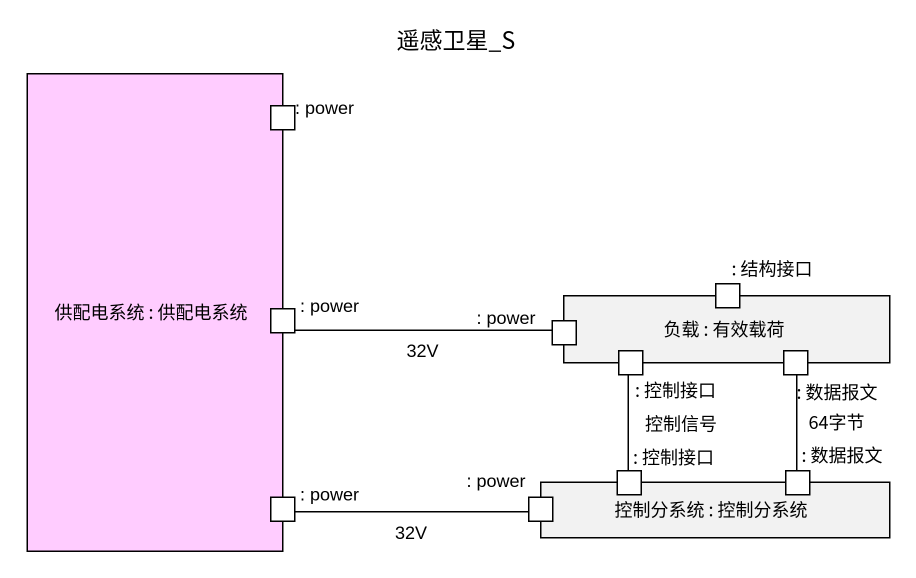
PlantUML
@startuml
title 遥感卫星_S
rectangle "供配电系统 : 供配电系统" as 供配电系统 #FFCCFF {
  port ": power" as power
  port ": power" as power_2
  port ": power" as power_4
}
rectangle "负载 : 有效载荷" as 负载 {
  port ": 结构接口" as 结构接口
  port ": power" as power_3
  port ": 控制接口" as 控制接口
  port ": 数据报文" as 数据报文
}
rectangle "控制分系统 : 控制分系统" as 控制分系统 {
  port ": power" as power_5
  port ": 控制接口" as 控制接口_2
  port ": 数据报文" as 数据报文_2
}
power_2 -right- power_3 : 32V
控制接口 -- 控制接口_2 : 控制信号
数据报文 -- 数据报文_2 : 64字节
power_4 -right- power_5 : 32V
@enduml
